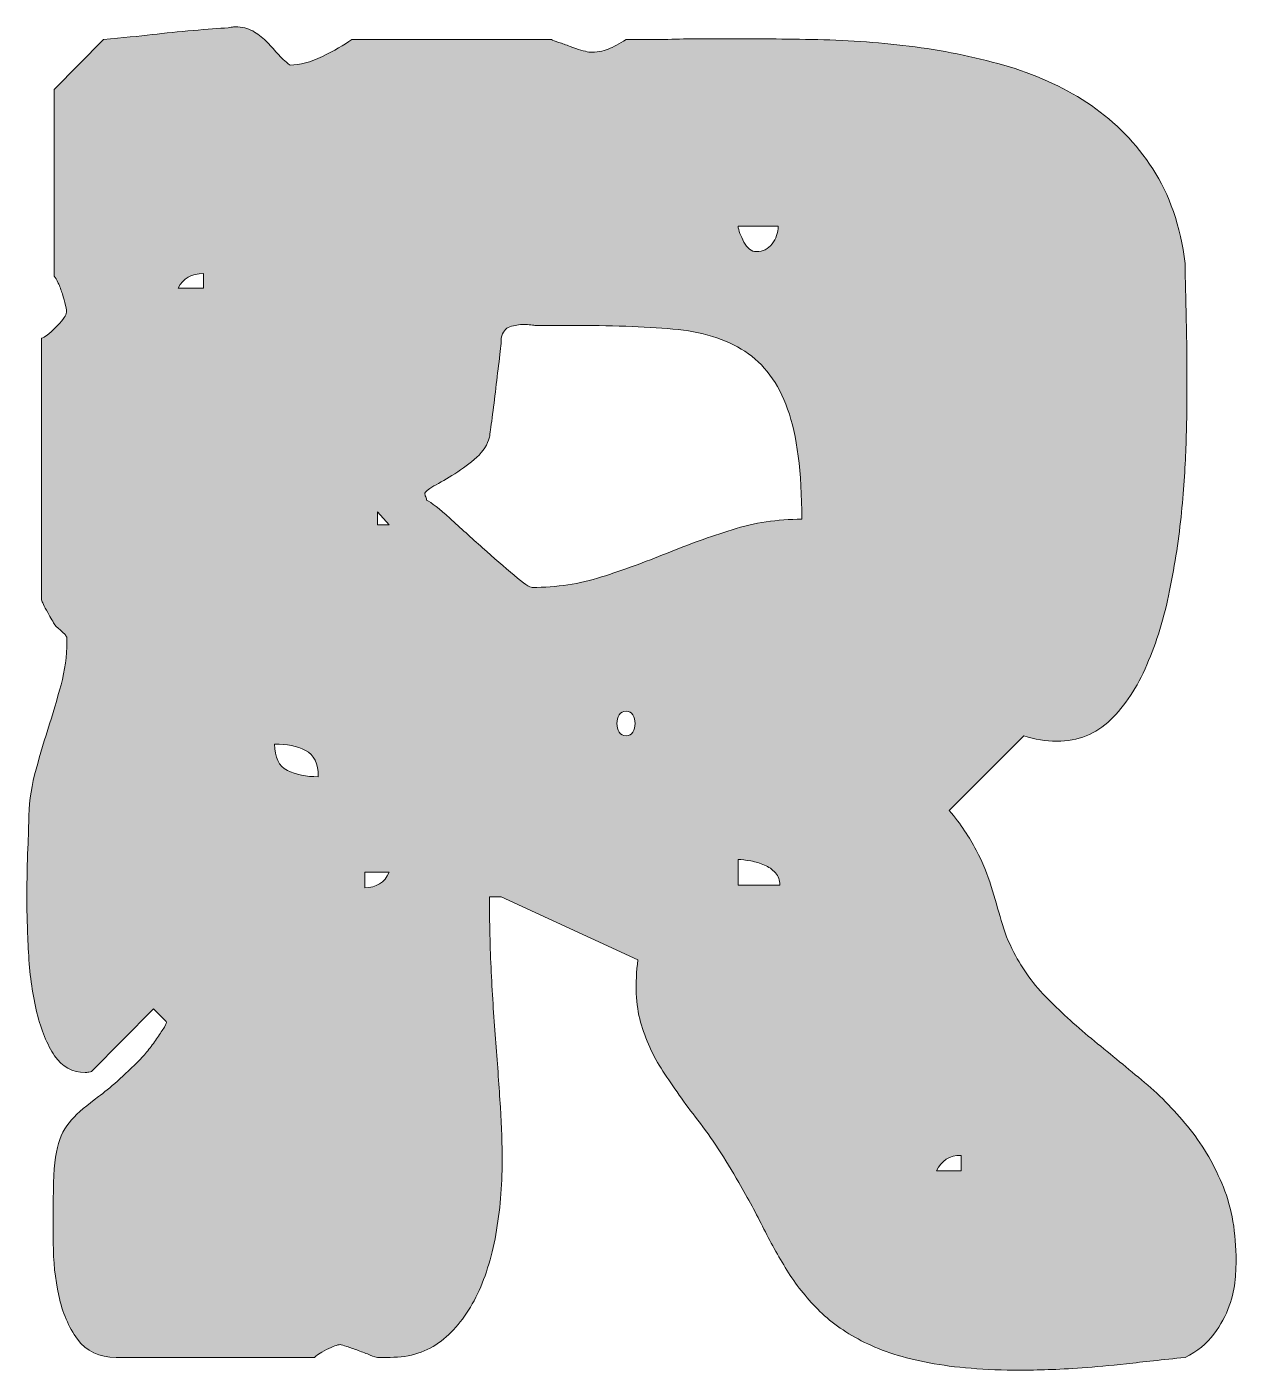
# Model space of a CAD drawing. Header units: inches. Extents: x 148 to 931, y -899 to -182.
# Drawn here: x 868.5 to 931.5, y -483.7 to -413.7 of the extents above; entities that cross this region are included whole.
import ezdxf

# ---------------------------------------------------------------- set-up
doc = ezdxf.new("R2010")
doc.units = ezdxf.units.IN
doc.header["$MEASUREMENT"] = 0
doc.layers.add('Layer 1', color=7, linetype='Continuous')

# ---------------------------------------------------------------- blocks, each defined once
blk = doc.blocks.new('block 4')
at = {"layer": 'Layer 1', "true_color": 0xffc000}
h = blk.add_hatch(color=40, dxfattribs=at)
h.dxf.hatch_style = 2
edge = h.paths.add_edge_path()
edge.add_spline(control_points=[(868.573, -455.137), (868.573, -454.314), (868.676, -453.508), (868.881, -452.717), (869.088, -451.926), (869.317, -451.136), (869.57, -450.345), (869.823, -449.555), (870.052, -448.779), (870.257, -448.02), (870.462, -447.261), (870.565, -446.519), (870.565, -445.791), (870.565, -445.759), (870.565, -445.704), (870.565, -445.625), (870.565, -445.546), (870.55, -445.506), (870.519, -445.506), (870.519, -445.443), (870.424, -445.333), (870.233, -445.174), (870.044, -445.016), (869.933, -444.906), (869.902, -444.842), (869.808, -444.684), (869.672, -444.447), (869.499, -444.13), (869.324, -443.815), (869.238, -443.624), (869.238, -443.561), (869.238, -443.561), (869.238, -429.946), (869.238, -429.946), (869.396, -429.914), (869.641, -429.732), (869.973, -429.4), (870.305, -429.067), (870.486, -428.823), (870.519, -428.664), (870.55, -428.57), (870.543, -428.428), (870.495, -428.237), (870.447, -428.048), (870.392, -427.851), (870.33, -427.645), (870.266, -427.439), (870.193, -427.25), (870.116, -427.075), (870.037, -426.902), (869.964, -426.783), (869.902, -426.719), (869.902, -426.719), (869.902, -416.994), (869.902, -416.994), (869.902, -416.994), (872.463, -414.385), (872.463, -414.385), (873.476, -414.29), (874.322, -414.203), (875.002, -414.124), (875.682, -414.045), (876.393, -413.974), (877.136, -413.91), (877.88, -413.847), (878.489, -413.8), (878.963, -413.768), (878.994, -413.768), (879.049, -413.76), (879.128, -413.744), (879.208, -413.728), (879.278, -413.721), (879.342, -413.721), (879.69, -413.721), (879.991, -413.792), (880.244, -413.934), (880.498, -414.076), (880.727, -414.25), (880.932, -414.456), (881.136, -414.662), (881.335, -414.875), (881.524, -415.097), (881.715, -415.318), (881.936, -415.523), (882.189, -415.713), (882.695, -415.713), (883.257, -415.563), (883.873, -415.262), (884.49, -414.962), (885.003, -414.67), (885.414, -414.385), (885.414, -414.385), (895.805, -414.385), (895.805, -414.385), (895.868, -414.416), (895.994, -414.464), (896.184, -414.527), (896.373, -414.59), (896.571, -414.662), (896.778, -414.74), (896.983, -414.819), (897.172, -414.883), (897.346, -414.931), (897.52, -414.978), (897.654, -415.017), (897.749, -415.048), (898.161, -415.048), (898.5, -414.994), (898.77, -414.883), (899.037, -414.772), (899.346, -414.607), (899.695, -414.385), (899.885, -414.385), (900.224, -414.385), (900.715, -414.385), (901.204, -414.385), (901.726, -414.378), (902.28, -414.361), (902.833, -414.346), (903.355, -414.337), (903.846, -414.337), (904.337, -414.337), (904.676, -414.337), (904.865, -414.337), (906.384, -414.337), (907.989, -414.354), (909.681, -414.385), (911.372, -414.416), (913.065, -414.543), (914.758, -414.764), (916.449, -414.986), (918.085, -415.334), (919.668, -415.808), (921.249, -416.282), (922.671, -416.955), (923.937, -417.824), (925.201, -418.694), (926.269, -419.793), (927.139, -421.121), (928.008, -422.45), (928.57, -424.094), (928.823, -426.055), (928.823, -426.34), (928.83, -426.814), (928.847, -427.479), (928.863, -428.143), (928.878, -428.854), (928.894, -429.613), (928.911, -430.372), (928.918, -431.092), (928.918, -431.772), (928.918, -432.452), (928.918, -432.918), (928.918, -433.171), (928.918, -433.646), (928.902, -434.413), (928.871, -435.472), (928.839, -436.532), (928.759, -437.718), (928.634, -439.03), (928.506, -440.343), (928.301, -441.703), (928.017, -443.11), (927.733, -444.517), (927.337, -445.806), (926.83, -446.977), (926.324, -448.147), (925.692, -449.104), (924.933, -449.847), (924.175, -450.59), (923.241, -450.962), (922.134, -450.962), (921.566, -450.962), (920.996, -450.866), (920.425, -450.677), (920.425, -450.677), (916.537, -454.567), (916.537, -454.567), (917.136, -455.295), (917.603, -455.983), (917.935, -456.631), (918.268, -457.279), (918.529, -457.912), (918.719, -458.529), (918.908, -459.145), (919.082, -459.738), (919.241, -460.308), (919.397, -460.877), (919.619, -461.43), (919.904, -461.968), (920.346, -462.854), (920.94, -463.668), (921.683, -464.411), (922.427, -465.155), (923.233, -465.882), (924.102, -466.594), (924.972, -467.305), (925.842, -468.025), (926.712, -468.752), (927.581, -469.48), (928.372, -470.294), (929.085, -471.195), (929.796, -472.096), (930.373, -473.101), (930.816, -474.208), (931.258, -475.315), (931.48, -476.596), (931.48, -478.05), (931.48, -478.272), (931.463, -478.596), (931.432, -479.023), (931.401, -479.45), (931.298, -479.909), (931.124, -480.399), (930.95, -480.889), (930.681, -481.379), (930.318, -481.869), (929.955, -482.36), (929.455, -482.763), (928.823, -483.079), (927.654, -483.205), (926.632, -483.316), (925.763, -483.411), (924.893, -483.506), (924.127, -483.577), (923.462, -483.625), (922.799, -483.672), (922.205, -483.703), (921.683, -483.719), (921.161, -483.735), (920.679, -483.744), (920.236, -483.744), (918.402, -483.744), (916.821, -483.616), (915.493, -483.364), (914.163, -483.11), (913.041, -482.754), (912.124, -482.296), (911.206, -481.838), (910.431, -481.3), (909.799, -480.683), (909.167, -480.067), (908.621, -479.395), (908.163, -478.667), (907.703, -477.94), (907.276, -477.181), (906.882, -476.39), (906.486, -475.6), (906.052, -474.793), (905.577, -473.971), (904.85, -472.706), (904.138, -471.622), (903.443, -470.721), (902.747, -469.819), (902.137, -468.965), (901.615, -468.159), (901.094, -467.352), (900.706, -466.498), (900.453, -465.597), (900.2, -464.696), (900.153, -463.613), (900.312, -462.348), (900.312, -462.348), (893.195, -459.074), (893.195, -459.074), (893.195, -459.074), (892.579, -459.074), (892.579, -459.074), (892.579, -460.402), (892.61, -461.707), (892.674, -462.988), (892.736, -464.269), (892.817, -465.502), (892.911, -466.688), (893.006, -467.874), (893.084, -468.989), (893.147, -470.033), (893.211, -471.077), (893.242, -472.01), (893.242, -472.832), (893.242, -474.16), (893.132, -475.441), (892.911, -476.675), (892.689, -477.908), (892.341, -478.999), (891.868, -479.948), (891.392, -480.897), (890.791, -481.656), (890.064, -482.225), (889.336, -482.795), (888.451, -483.079), (887.407, -483.079), (887.407, -483.079), (886.744, -483.079), (886.744, -483.079), (886.68, -483.079), (886.553, -483.039), (886.363, -482.961), (886.174, -482.881), (885.967, -482.802), (885.747, -482.723), (885.525, -482.644), (885.328, -482.572), (885.154, -482.51), (884.98, -482.446), (884.862, -482.415), (884.798, -482.415), (884.672, -482.415), (884.435, -482.502), (884.087, -482.676), (883.739, -482.849), (883.532, -482.984), (883.47, -483.079), (883.47, -483.079), (873.128, -483.079), (873.128, -483.079), (872.241, -483.079), (871.57, -482.763), (871.111, -482.13), (870.653, -481.498), (870.33, -480.739), (870.138, -479.853), (869.949, -478.968), (869.854, -478.059), (869.854, -477.125), (869.854, -476.192), (869.854, -475.425), (869.854, -474.824), (869.854, -473.623), (869.925, -472.729), (870.068, -472.144), (870.211, -471.559), (870.455, -471.077), (870.803, -470.697), (871.151, -470.317), (871.618, -469.914), (872.203, -469.487), (872.787, -469.06), (873.523, -468.405), (874.409, -467.519), (874.535, -467.393), (874.676, -467.227), (874.835, -467.02), (874.993, -466.815), (875.145, -466.61), (875.286, -466.403), (875.429, -466.198), (875.548, -466.017), (875.643, -465.858), (875.737, -465.7), (875.768, -465.605), (875.737, -465.573), (875.737, -465.573), (875.073, -464.909), (875.073, -464.909), (875.073, -464.909), (871.847, -468.182), (871.847, -468.182), (871.816, -468.182), (871.768, -468.191), (871.704, -468.207), (871.64, -468.223), (871.578, -468.23), (871.514, -468.23), (870.851, -468.23), (870.321, -467.938), (869.925, -467.352), (869.53, -466.768), (869.222, -466.024), (869, -465.123), (868.78, -464.221), (868.637, -463.234), (868.573, -462.157), (868.511, -461.083), (868.478, -460.063), (868.478, -459.098), (868.478, -458.133), (868.495, -457.288), (868.526, -456.56), (868.557, -455.832), (868.573, -455.358), (868.573, -455.137)], knot_values=[0, 0, 0, 0, 1, 1, 1, 2, 2, 2, 3, 3, 3, 4, 4, 4, 5, 5, 5, 6, 6, 6, 7, 7, 7, 8, 8, 8, 9, 9, 9, 10, 10, 10, 11, 11, 11, 12, 12, 12, 13, 13, 13, 14, 14, 14, 15, 15, 15, 16, 16, 16, 17, 17, 17, 18, 18, 18, 19, 19, 19, 20, 20, 20, 21, 21, 21, 22, 22, 22, 23, 23, 23, 24, 24, 24, 25, 25, 25, 26, 26, 26, 27, 27, 27, 28, 28, 28, 29, 29, 29, 30, 30, 30, 31, 31, 31, 32, 32, 32, 33, 33, 33, 34, 34, 34, 35, 35, 35, 36, 36, 36, 37, 37, 37, 38, 38, 38, 39, 39, 39, 40, 40, 40, 41, 41, 41, 42, 42, 42, 43, 43, 43, 44, 44, 44, 45, 45, 45, 46, 46, 46, 47, 47, 47, 48, 48, 48, 49, 49, 49, 50, 50, 50, 51, 51, 51, 52, 52, 52, 53, 53, 53, 54, 54, 54, 55, 55, 55, 56, 56, 56, 57, 57, 57, 58, 58, 58, 59, 59, 59, 60, 60, 60, 61, 61, 61, 62, 62, 62, 63, 63, 63, 64, 64, 64, 65, 65, 65, 66, 66, 66, 67, 67, 67, 68, 68, 68, 69, 69, 69, 70, 70, 70, 71, 71, 71, 72, 72, 72, 73, 73, 73, 74, 74, 74, 75, 75, 75, 76, 76, 76, 77, 77, 77, 78, 78, 78, 79, 79, 79, 80, 80, 80, 81, 81, 81, 82, 82, 82, 83, 83, 83, 84, 84, 84, 85, 85, 85, 86, 86, 86, 87, 87, 87, 88, 88, 88, 89, 89, 89, 90, 90, 90, 91, 91, 91, 92, 92, 92, 93, 93, 93, 94, 94, 94, 95, 95, 95, 96, 96, 96, 97, 97, 97, 98, 98, 98, 99, 99, 99, 100, 100, 100, 101, 101, 101, 102, 102, 102, 103, 103, 103, 104, 104, 104, 105, 105, 105, 106, 106, 106, 107, 107, 107, 108, 108, 108, 109, 109, 109, 110, 110, 110, 111, 111, 111, 112, 112, 112, 113, 113, 113, 114, 114, 114, 115, 115, 115, 116, 116, 116, 117, 117, 117, 118, 118, 118, 119, 119, 119, 120, 120, 120, 121, 121, 121, 122, 122, 122, 123, 123, 123, 124, 124, 124, 125, 125, 125, 126, 126, 126, 127, 127, 127, 127], degree=3, periodic=1)
edge = h.paths.add_edge_path()
edge.add_spline(control_points=[(877.682, -426.577), (877.05, -426.577), (876.607, -426.83), (876.354, -427.336), (876.354, -427.336), (877.682, -427.336), (877.682, -427.336), (877.682, -427.336), (877.682, -426.577), (877.682, -426.577)], knot_values=[0, 0, 0, 0, 1, 1, 1, 2, 2, 2, 3, 3, 3, 3], degree=3, periodic=1)
edge = h.paths.add_edge_path()
edge.add_spline(control_points=[(881.383, -451.104), (881.383, -451.8), (881.603, -452.259), (882.048, -452.48), (882.488, -452.701), (883.027, -452.812), (883.66, -452.812), (883.66, -452.117), (883.437, -451.658), (882.995, -451.436), (882.552, -451.215), (882.015, -451.104), (881.383, -451.104)], knot_values=[0, 0, 0, 0, 1, 1, 1, 2, 2, 2, 3, 3, 3, 4, 4, 4, 4], degree=3, periodic=1)
edge = h.paths.add_edge_path()
edge.add_spline(control_points=[(886.079, -457.793), (886.079, -457.793), (886.079, -458.6), (886.079, -458.6), (886.68, -458.6), (887.106, -458.331), (887.361, -457.793), (887.361, -457.793), (886.079, -457.793), (886.079, -457.793)], knot_values=[0, 0, 0, 0, 1, 1, 1, 2, 2, 2, 3, 3, 3, 3], degree=3, periodic=1)
h.paths.add_polyline_path([(887.361, -439.671), (886.744, -439.006), (886.744, -439.671)])
edge = h.paths.add_edge_path()
edge.add_spline(control_points=[(892.579, -435.117), (892.484, -435.496), (892.262, -435.844), (891.914, -436.16), (891.566, -436.476), (891.186, -436.761), (890.776, -437.014), (890.364, -437.268), (890.001, -437.481), (889.684, -437.654), (889.369, -437.828), (889.21, -437.963), (889.21, -438.057), (889.21, -438.089), (889.226, -438.145), (889.258, -438.224), (889.289, -438.303), (889.305, -438.359), (889.305, -438.39), (889.558, -438.516), (889.961, -438.833), (890.516, -439.339), (891.069, -439.845), (891.637, -440.358), (892.222, -440.88), (892.808, -441.402), (893.354, -441.876), (893.86, -442.303), (894.365, -442.731), (894.682, -442.944), (894.807, -442.944), (896.073, -442.944), (897.275, -442.762), (898.414, -442.398), (899.552, -442.036), (900.682, -441.624), (901.807, -441.165), (902.928, -440.707), (904.066, -440.295), (905.222, -439.932), (906.376, -439.569), (907.585, -439.386), (908.85, -439.386), (908.85, -436.919), (908.606, -435.006), (908.115, -433.646), (907.624, -432.286), (906.882, -431.282), (905.887, -430.633), (904.889, -429.985), (903.639, -429.598), (902.137, -429.471), (900.635, -429.345), (898.856, -429.281), (896.8, -429.281), (896.8, -429.281), (894.999, -429.281), (894.999, -429.281), (894.935, -429.281), (894.847, -429.274), (894.737, -429.258), (894.627, -429.242), (894.508, -429.234), (894.382, -429.234), (894.127, -429.234), (893.883, -429.274), (893.647, -429.352), (893.409, -429.432), (893.257, -429.63), (893.195, -429.946), (893.195, -430.135), (893.163, -430.484), (893.101, -430.989), (893.037, -431.496), (892.973, -432.018), (892.911, -432.555), (892.848, -433.093), (892.784, -433.606), (892.72, -434.096), (892.656, -434.587), (892.61, -434.926), (892.579, -435.117)], knot_values=[0, 0, 0, 0, 1, 1, 1, 2, 2, 2, 3, 3, 3, 4, 4, 4, 5, 5, 5, 6, 6, 6, 7, 7, 7, 8, 8, 8, 9, 9, 9, 10, 10, 10, 11, 11, 11, 12, 12, 12, 13, 13, 13, 14, 14, 14, 15, 15, 15, 16, 16, 16, 17, 17, 17, 18, 18, 18, 19, 19, 19, 20, 20, 20, 21, 21, 21, 22, 22, 22, 23, 23, 23, 24, 24, 24, 25, 25, 25, 26, 26, 26, 27, 27, 27, 27], degree=3, periodic=1)
edge = h.paths.add_edge_path()
edge.add_spline(control_points=[(899.695, -449.396), (899.537, -449.396), (899.418, -449.46), (899.339, -449.586), (899.259, -449.712), (899.22, -449.863), (899.22, -450.036), (899.22, -450.211), (899.259, -450.361), (899.339, -450.487), (899.418, -450.614), (899.537, -450.677), (899.695, -450.677), (899.852, -450.677), (899.971, -450.614), (900.05, -450.487), (900.129, -450.361), (900.169, -450.211), (900.169, -450.036), (900.169, -449.863), (900.129, -449.712), (900.05, -449.586), (899.971, -449.46), (899.852, -449.396), (899.695, -449.396)], knot_values=[0, 0, 0, 0, 1, 1, 1, 2, 2, 2, 3, 3, 3, 4, 4, 4, 5, 5, 5, 6, 6, 6, 7, 7, 7, 8, 8, 8, 8], degree=3, periodic=1)
edge = h.paths.add_edge_path()
edge.add_spline(control_points=[(905.53, -424.11), (905.561, -424.332), (905.664, -424.609), (905.838, -424.94), (906.012, -425.272), (906.226, -425.439), (906.479, -425.439), (906.827, -425.439), (907.102, -425.304), (907.309, -425.035), (907.514, -424.767), (907.617, -424.459), (907.617, -424.11), (907.617, -424.11), (905.53, -424.11), (905.53, -424.11)], knot_values=[0, 0, 0, 0, 1, 1, 1, 2, 2, 2, 3, 3, 3, 4, 4, 4, 5, 5, 5, 5], degree=3, periodic=1)
edge = h.paths.add_edge_path()
edge.add_spline(control_points=[(907.712, -458.457), (907.712, -458.205), (907.633, -457.991), (907.474, -457.816), (907.316, -457.643), (907.127, -457.508), (906.906, -457.413), (906.684, -457.319), (906.446, -457.247), (906.195, -457.2), (905.94, -457.152), (905.719, -457.129), (905.53, -457.129), (905.53, -457.129), (905.53, -458.457), (905.53, -458.457), (905.53, -458.457), (907.712, -458.457), (907.712, -458.457)], knot_values=[0, 0, 0, 0, 1, 1, 1, 2, 2, 2, 3, 3, 3, 4, 4, 4, 5, 5, 5, 6, 6, 6, 6], degree=3, periodic=1)
edge = h.paths.add_edge_path()
edge.add_spline(control_points=[(917.153, -472.547), (916.552, -472.547), (916.125, -472.816), (915.872, -473.353), (915.872, -473.353), (917.153, -473.353), (917.153, -473.353), (917.153, -473.353), (917.153, -472.547), (917.153, -472.547)], knot_values=[0, 0, 0, 0, 1, 1, 1, 2, 2, 2, 3, 3, 3, 3], degree=3, periodic=1)
at = {"layer": 'Layer 1', "lineweight": 0}
blk.add_lwpolyline([(887.361, -439.671), (886.744, -439.006), (886.744, -439.671), (887.361, -439.671)], dxfattribs=at)
for points, knots in [([(868.573, -455.137), (868.573, -454.314), (868.676, -453.508), (868.881, -452.717), (869.088, -451.926), (869.317, -451.136), (869.57, -450.345), (869.823, -449.555), (870.052, -448.779), (870.257, -448.02), (870.462, -447.261), (870.565, -446.519), (870.565, -445.791), (870.565, -445.759), (870.565, -445.704), (870.565, -445.625), (870.565, -445.546), (870.55, -445.506), (870.519, -445.506), (870.519, -445.443), (870.424, -445.333), (870.233, -445.174), (870.044, -445.016), (869.933, -444.906), (869.902, -444.842), (869.808, -444.684), (869.672, -444.447), (869.499, -444.13), (869.324, -443.815), (869.238, -443.624), (869.238, -443.561), (869.238, -443.561), (869.238, -429.946), (869.238, -429.946), (869.396, -429.914), (869.641, -429.732), (869.973, -429.4), (870.305, -429.067), (870.486, -428.823), (870.519, -428.664), (870.55, -428.57), (870.543, -428.428), (870.495, -428.237), (870.447, -428.048), (870.392, -427.851), (870.33, -427.645), (870.266, -427.439), (870.193, -427.25), (870.116, -427.075), (870.037, -426.902), (869.964, -426.783), (869.902, -426.719), (869.902, -426.719), (869.902, -416.994), (869.902, -416.994), (869.902, -416.994), (872.463, -414.385), (872.463, -414.385), (873.476, -414.29), (874.322, -414.203), (875.002, -414.124), (875.682, -414.045), (876.393, -413.974), (877.136, -413.91), (877.88, -413.847), (878.489, -413.8), (878.963, -413.768), (878.994, -413.768), (879.049, -413.76), (879.128, -413.744), (879.208, -413.728), (879.278, -413.721), (879.342, -413.721), (879.69, -413.721), (879.991, -413.792), (880.244, -413.934), (880.498, -414.076), (880.727, -414.25), (880.932, -414.456), (881.136, -414.662), (881.335, -414.875), (881.524, -415.097), (881.715, -415.318), (881.936, -415.523), (882.189, -415.713), (882.695, -415.713), (883.257, -415.563), (883.873, -415.262), (884.49, -414.962), (885.003, -414.67), (885.414, -414.385), (885.414, -414.385), (895.805, -414.385), (895.805, -414.385), (895.868, -414.416), (895.994, -414.464), (896.184, -414.527), (896.373, -414.59), (896.571, -414.662), (896.778, -414.74), (896.983, -414.819), (897.172, -414.883), (897.346, -414.931), (897.52, -414.978), (897.654, -415.017), (897.749, -415.048), (898.161, -415.048), (898.5, -414.994), (898.77, -414.883), (899.037, -414.772), (899.346, -414.607), (899.695, -414.385), (899.885, -414.385), (900.224, -414.385), (900.715, -414.385), (901.204, -414.385), (901.726, -414.378), (902.28, -414.361), (902.833, -414.346), (903.355, -414.337), (903.846, -414.337), (904.337, -414.337), (904.676, -414.337), (904.865, -414.337), (906.384, -414.337), (907.989, -414.354), (909.681, -414.385), (911.372, -414.416), (913.065, -414.543), (914.758, -414.764), (916.449, -414.986), (918.085, -415.334), (919.668, -415.808), (921.249, -416.282), (922.671, -416.955), (923.937, -417.824), (925.201, -418.694), (926.269, -419.793), (927.139, -421.121), (928.008, -422.45), (928.57, -424.094), (928.823, -426.055), (928.823, -426.34), (928.83, -426.814), (928.847, -427.479), (928.863, -428.143), (928.878, -428.854), (928.894, -429.613), (928.911, -430.372), (928.918, -431.092), (928.918, -431.772), (928.918, -432.452), (928.918, -432.918), (928.918, -433.171), (928.918, -433.646), (928.902, -434.413), (928.871, -435.472), (928.839, -436.532), (928.759, -437.718), (928.634, -439.03), (928.506, -440.343), (928.301, -441.703), (928.017, -443.11), (927.733, -444.517), (927.337, -445.806), (926.83, -446.977), (926.324, -448.147), (925.692, -449.104), (924.933, -449.847), (924.175, -450.59), (923.241, -450.962), (922.134, -450.962), (921.566, -450.962), (920.996, -450.866), (920.425, -450.677), (920.425, -450.677), (916.537, -454.567), (916.537, -454.567), (917.136, -455.295), (917.603, -455.983), (917.935, -456.631), (918.268, -457.279), (918.529, -457.912), (918.719, -458.529), (918.908, -459.145), (919.082, -459.738), (919.241, -460.308), (919.397, -460.877), (919.619, -461.43), (919.904, -461.968), (920.346, -462.854), (920.94, -463.668), (921.683, -464.411), (922.427, -465.155), (923.233, -465.882), (924.102, -466.594), (924.972, -467.305), (925.842, -468.025), (926.712, -468.752), (927.581, -469.48), (928.372, -470.294), (929.085, -471.195), (929.796, -472.096), (930.373, -473.101), (930.816, -474.208), (931.258, -475.315), (931.48, -476.596), (931.48, -478.05), (931.48, -478.272), (931.463, -478.596), (931.432, -479.023), (931.401, -479.45), (931.298, -479.909), (931.124, -480.399), (930.95, -480.889), (930.681, -481.379), (930.318, -481.869), (929.955, -482.36), (929.455, -482.763), (928.823, -483.079), (927.654, -483.205), (926.632, -483.316), (925.763, -483.411), (924.893, -483.506), (924.127, -483.577), (923.462, -483.625), (922.799, -483.672), (922.205, -483.703), (921.683, -483.719), (921.161, -483.735), (920.679, -483.744), (920.236, -483.744), (918.402, -483.744), (916.821, -483.616), (915.493, -483.364), (914.163, -483.11), (913.041, -482.754), (912.124, -482.296), (911.206, -481.838), (910.431, -481.3), (909.799, -480.683), (909.167, -480.067), (908.621, -479.395), (908.163, -478.667), (907.703, -477.94), (907.276, -477.181), (906.882, -476.39), (906.486, -475.6), (906.052, -474.793), (905.577, -473.971), (904.85, -472.706), (904.138, -471.622), (903.443, -470.721), (902.747, -469.819), (902.137, -468.965), (901.615, -468.159), (901.094, -467.352), (900.706, -466.498), (900.453, -465.597), (900.2, -464.696), (900.153, -463.613), (900.312, -462.348), (900.312, -462.348), (893.195, -459.074), (893.195, -459.074), (893.195, -459.074), (892.579, -459.074), (892.579, -459.074), (892.579, -460.402), (892.61, -461.707), (892.674, -462.988), (892.736, -464.269), (892.817, -465.502), (892.911, -466.688), (893.006, -467.874), (893.084, -468.989), (893.147, -470.033), (893.211, -471.077), (893.242, -472.01), (893.242, -472.832), (893.242, -474.16), (893.132, -475.441), (892.911, -476.675), (892.689, -477.908), (892.341, -478.999), (891.868, -479.948), (891.392, -480.897), (890.791, -481.656), (890.064, -482.225), (889.336, -482.795), (888.451, -483.079), (887.407, -483.079), (887.407, -483.079), (886.744, -483.079), (886.744, -483.079), (886.68, -483.079), (886.553, -483.039), (886.363, -482.961), (886.174, -482.881), (885.967, -482.802), (885.747, -482.723), (885.525, -482.644), (885.328, -482.572), (885.154, -482.51), (884.98, -482.446), (884.862, -482.415), (884.798, -482.415), (884.672, -482.415), (884.435, -482.502), (884.087, -482.676), (883.739, -482.849), (883.532, -482.984), (883.47, -483.079), (883.47, -483.079), (873.128, -483.079), (873.128, -483.079), (872.241, -483.079), (871.57, -482.763), (871.111, -482.13), (870.653, -481.498), (870.33, -480.739), (870.138, -479.853), (869.949, -478.968), (869.854, -478.059), (869.854, -477.125), (869.854, -476.192), (869.854, -475.425), (869.854, -474.824), (869.854, -473.623), (869.925, -472.729), (870.068, -472.144), (870.211, -471.559), (870.455, -471.077), (870.803, -470.697), (871.151, -470.317), (871.618, -469.914), (872.203, -469.487), (872.787, -469.06), (873.523, -468.405), (874.409, -467.519), (874.535, -467.393), (874.676, -467.227), (874.835, -467.02), (874.993, -466.815), (875.145, -466.61), (875.286, -466.403), (875.429, -466.198), (875.548, -466.017), (875.643, -465.858), (875.737, -465.7), (875.768, -465.605), (875.737, -465.573), (875.737, -465.573), (875.073, -464.909), (875.073, -464.909), (875.073, -464.909), (871.847, -468.182), (871.847, -468.182), (871.816, -468.182), (871.768, -468.191), (871.704, -468.207), (871.64, -468.223), (871.578, -468.23), (871.514, -468.23), (870.851, -468.23), (870.321, -467.938), (869.925, -467.352), (869.53, -466.768), (869.222, -466.024), (869, -465.123), (868.78, -464.221), (868.637, -463.234), (868.573, -462.157), (868.511, -461.083), (868.478, -460.063), (868.478, -459.098), (868.478, -458.133), (868.495, -457.288), (868.526, -456.56), (868.557, -455.832), (868.573, -455.358), (868.573, -455.137)], [0, 0, 0, 0, 1, 1, 1, 2, 2, 2, 3, 3, 3, 4, 4, 4, 5, 5, 5, 6, 6, 6, 7, 7, 7, 8, 8, 8, 9, 9, 9, 10, 10, 10, 11, 11, 11, 12, 12, 12, 13, 13, 13, 14, 14, 14, 15, 15, 15, 16, 16, 16, 17, 17, 17, 18, 18, 18, 19, 19, 19, 20, 20, 20, 21, 21, 21, 22, 22, 22, 23, 23, 23, 24, 24, 24, 25, 25, 25, 26, 26, 26, 27, 27, 27, 28, 28, 28, 29, 29, 29, 30, 30, 30, 31, 31, 31, 32, 32, 32, 33, 33, 33, 34, 34, 34, 35, 35, 35, 36, 36, 36, 37, 37, 37, 38, 38, 38, 39, 39, 39, 40, 40, 40, 41, 41, 41, 42, 42, 42, 43, 43, 43, 44, 44, 44, 45, 45, 45, 46, 46, 46, 47, 47, 47, 48, 48, 48, 49, 49, 49, 50, 50, 50, 51, 51, 51, 52, 52, 52, 53, 53, 53, 54, 54, 54, 55, 55, 55, 56, 56, 56, 57, 57, 57, 58, 58, 58, 59, 59, 59, 60, 60, 60, 61, 61, 61, 62, 62, 62, 63, 63, 63, 64, 64, 64, 65, 65, 65, 66, 66, 66, 67, 67, 67, 68, 68, 68, 69, 69, 69, 70, 70, 70, 71, 71, 71, 72, 72, 72, 73, 73, 73, 74, 74, 74, 75, 75, 75, 76, 76, 76, 77, 77, 77, 78, 78, 78, 79, 79, 79, 80, 80, 80, 81, 81, 81, 82, 82, 82, 83, 83, 83, 84, 84, 84, 85, 85, 85, 86, 86, 86, 87, 87, 87, 88, 88, 88, 89, 89, 89, 90, 90, 90, 91, 91, 91, 92, 92, 92, 93, 93, 93, 94, 94, 94, 95, 95, 95, 96, 96, 96, 97, 97, 97, 98, 98, 98, 99, 99, 99, 100, 100, 100, 101, 101, 101, 102, 102, 102, 103, 103, 103, 104, 104, 104, 105, 105, 105, 106, 106, 106, 107, 107, 107, 108, 108, 108, 109, 109, 109, 110, 110, 110, 111, 111, 111, 112, 112, 112, 113, 113, 113, 114, 114, 114, 115, 115, 115, 116, 116, 116, 117, 117, 117, 118, 118, 118, 119, 119, 119, 120, 120, 120, 121, 121, 121, 122, 122, 122, 123, 123, 123, 124, 124, 124, 125, 125, 125, 126, 126, 126, 127, 127, 127, 127]), ([(905.53, -424.11), (905.561, -424.332), (905.664, -424.609), (905.838, -424.94), (906.012, -425.272), (906.226, -425.439), (906.479, -425.439), (906.827, -425.439), (907.102, -425.304), (907.309, -425.035), (907.514, -424.767), (907.617, -424.459), (907.617, -424.11), (907.617, -424.11), (905.53, -424.11), (905.53, -424.11)], [0, 0, 0, 0, 1, 1, 1, 2, 2, 2, 3, 3, 3, 4, 4, 4, 5, 5, 5, 5]), ([(877.682, -426.577), (877.05, -426.577), (876.607, -426.83), (876.354, -427.336), (876.354, -427.336), (877.682, -427.336), (877.682, -427.336), (877.682, -427.336), (877.682, -426.577), (877.682, -426.577)], [0, 0, 0, 0, 1, 1, 1, 2, 2, 2, 3, 3, 3, 3]), ([(892.579, -435.117), (892.484, -435.496), (892.262, -435.844), (891.914, -436.16), (891.566, -436.476), (891.186, -436.761), (890.776, -437.014), (890.364, -437.268), (890.001, -437.481), (889.684, -437.654), (889.369, -437.828), (889.21, -437.963), (889.21, -438.057), (889.21, -438.089), (889.226, -438.145), (889.258, -438.224), (889.289, -438.303), (889.305, -438.359), (889.305, -438.39), (889.558, -438.516), (889.961, -438.833), (890.516, -439.339), (891.069, -439.845), (891.637, -440.358), (892.222, -440.88), (892.808, -441.402), (893.354, -441.876), (893.86, -442.303), (894.365, -442.731), (894.682, -442.944), (894.807, -442.944), (896.073, -442.944), (897.275, -442.762), (898.414, -442.398), (899.552, -442.036), (900.682, -441.624), (901.807, -441.165), (902.928, -440.707), (904.066, -440.295), (905.222, -439.932), (906.376, -439.569), (907.585, -439.386), (908.85, -439.386), (908.85, -436.919), (908.606, -435.006), (908.115, -433.646), (907.624, -432.286), (906.882, -431.282), (905.887, -430.633), (904.889, -429.985), (903.639, -429.598), (902.137, -429.471), (900.635, -429.345), (898.856, -429.281), (896.8, -429.281), (896.8, -429.281), (894.999, -429.281), (894.999, -429.281), (894.935, -429.281), (894.847, -429.274), (894.737, -429.258), (894.627, -429.242), (894.508, -429.234), (894.382, -429.234), (894.127, -429.234), (893.883, -429.274), (893.647, -429.352), (893.409, -429.432), (893.257, -429.63), (893.195, -429.946), (893.195, -430.135), (893.163, -430.484), (893.101, -430.989), (893.037, -431.496), (892.973, -432.018), (892.911, -432.555), (892.848, -433.093), (892.784, -433.606), (892.72, -434.096), (892.656, -434.587), (892.61, -434.926), (892.579, -435.117)], [0, 0, 0, 0, 1, 1, 1, 2, 2, 2, 3, 3, 3, 4, 4, 4, 5, 5, 5, 6, 6, 6, 7, 7, 7, 8, 8, 8, 9, 9, 9, 10, 10, 10, 11, 11, 11, 12, 12, 12, 13, 13, 13, 14, 14, 14, 15, 15, 15, 16, 16, 16, 17, 17, 17, 18, 18, 18, 19, 19, 19, 20, 20, 20, 21, 21, 21, 22, 22, 22, 23, 23, 23, 24, 24, 24, 25, 25, 25, 26, 26, 26, 27, 27, 27, 27]), ([(899.695, -449.396), (899.537, -449.396), (899.418, -449.46), (899.339, -449.586), (899.259, -449.712), (899.22, -449.863), (899.22, -450.036), (899.22, -450.211), (899.259, -450.361), (899.339, -450.487), (899.418, -450.614), (899.537, -450.677), (899.695, -450.677), (899.852, -450.677), (899.971, -450.614), (900.05, -450.487), (900.129, -450.361), (900.169, -450.211), (900.169, -450.036), (900.169, -449.863), (900.129, -449.712), (900.05, -449.586), (899.971, -449.46), (899.852, -449.396), (899.695, -449.396)], [0, 0, 0, 0, 1, 1, 1, 2, 2, 2, 3, 3, 3, 4, 4, 4, 5, 5, 5, 6, 6, 6, 7, 7, 7, 8, 8, 8, 8]), ([(881.383, -451.104), (881.383, -451.8), (881.603, -452.259), (882.048, -452.48), (882.488, -452.701), (883.027, -452.812), (883.66, -452.812), (883.66, -452.117), (883.437, -451.658), (882.995, -451.436), (882.552, -451.215), (882.015, -451.104), (881.383, -451.104)], [0, 0, 0, 0, 1, 1, 1, 2, 2, 2, 3, 3, 3, 4, 4, 4, 4]), ([(907.712, -458.457), (907.712, -458.205), (907.633, -457.991), (907.474, -457.816), (907.316, -457.643), (907.127, -457.508), (906.906, -457.413), (906.684, -457.319), (906.446, -457.247), (906.195, -457.2), (905.94, -457.152), (905.719, -457.129), (905.53, -457.129), (905.53, -457.129), (905.53, -458.457), (905.53, -458.457), (905.53, -458.457), (907.712, -458.457), (907.712, -458.457)], [0, 0, 0, 0, 1, 1, 1, 2, 2, 2, 3, 3, 3, 4, 4, 4, 5, 5, 5, 6, 6, 6, 6]), ([(886.079, -457.793), (886.079, -457.793), (886.079, -458.6), (886.079, -458.6), (886.68, -458.6), (887.106, -458.331), (887.361, -457.793), (887.361, -457.793), (886.079, -457.793), (886.079, -457.793)], [0, 0, 0, 0, 1, 1, 1, 2, 2, 2, 3, 3, 3, 3]), ([(917.153, -472.547), (916.552, -472.547), (916.125, -472.816), (915.872, -473.353), (915.872, -473.353), (917.153, -473.353), (917.153, -473.353), (917.153, -473.353), (917.153, -472.547), (917.153, -472.547)], [0, 0, 0, 0, 1, 1, 1, 2, 2, 2, 3, 3, 3, 3])]:
    blk.add_open_spline(points, degree=3, knots=knots, dxfattribs=at)
blk = doc.blocks.new('block 2')
at = {"layer": 'Layer 1'}
blk.add_blockref('block 4', (0, 0), dxfattribs=at)

msp = doc.modelspace()

# ---------------------------------------------------------------- block references
at = {"layer": 'Layer 1'}
msp.add_blockref('block 2', (0, 0), dxfattribs=at)

doc.saveas('drawing.dxf')
